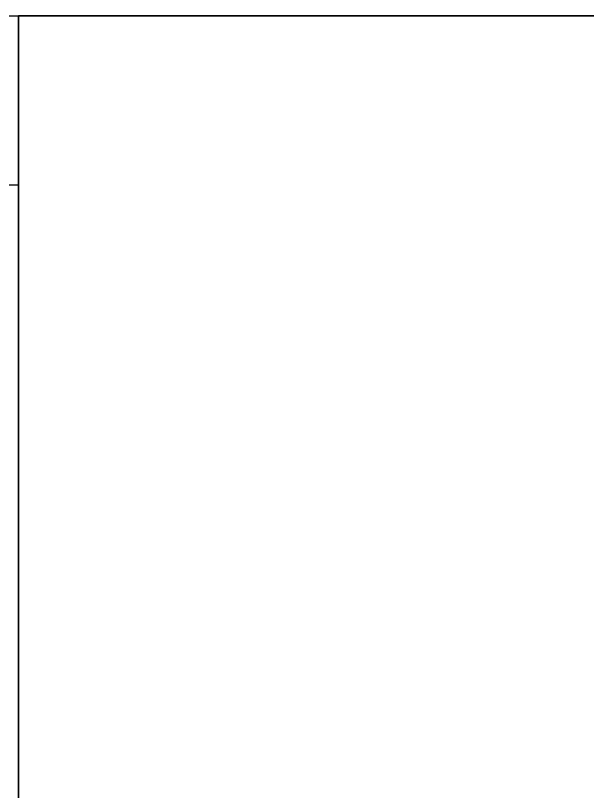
# Model space of a CAD drawing. Header units: millimetres. Extents: x -24082 to -8318, y -18393 to -12453.
# Drawn here: x -16723 to -15720, y -13813 to -12453 of the extents above; entities that cross this region are included whole.
import ezdxf

# ---------------------------------------------------------------- set-up
doc = ezdxf.new("R2010")
doc.units = ezdxf.units.MM
doc.header["$LTSCALE"] = 12
doc.layers.add('Dim', color=7, linetype='Continuous', lineweight=18)
doc.layers.add('图框', color=5, linetype='Continuous')

msp = doc.modelspace()

# ---------------------------------------------------------------- linework, layer by layer
at = {"const_width": 0.6}
msp.add_lwpolyline([(-17138.125, -12453.118), (-16718.125, -12453.118), (-16718.125, -12750.118), (-17138.125, -12750.118)], close=True, dxfattribs=at)
for points in [[(-16718.125, -12453.117), (-8318.125, -12453.117), (-8318.125, -18393.117), (-16718.125, -18393.117)], [(-8318.125, -12453.118), (-8318.125, -18393.118), (-16718.125, -18393.118), (-16718.125, -12453.118)]]:
    msp.add_lwpolyline(points, close=True)
at = {"color": 7}
msp.add_lwpolyline([(-16718.125, -18393.118), (-8318.125, -18393.118), (-8318.125, -12453.118), (-16718.125, -12453.118)], close=True, dxfattribs=at)
at = {"layer": 'Dim', "linetype": 'Continuous'}
msp.add_line((-16718.125, -12453.117), (-16718.125, -12653.117), dxfattribs=at)
at = {"layer": '图框', "lineweight": 0}
for p, q in [((-16718.125, -12453.118), (-8318.125, -12453.118)), ((-16718.125, -12453.118), (-8318.125, -12453.118)), ((-8318.125, -12453.118), (-16718.125, -12453.118))]:
    msp.add_line(p, q, dxfattribs=at)
at = {"layer": '图框', "color": 0}
msp.add_lwpolyline([(-17138.125, -12453.118), (-16718.125, -12453.118), (-16718.125, -12750.118), (-17138.125, -12750.118)], close=True, dxfattribs=at)
at = {"layer": '图框', "color": 0, "linetype": 'Continuous'}
msp.add_lwpolyline([(-16718.125, -18393.118), (-16718.125, -12453.118), (-8318.125, -12453.118), (-8318.125, -18393.118), (-16718.125, -18393.118)], dxfattribs=at)

doc.saveas('drawing.dxf')
